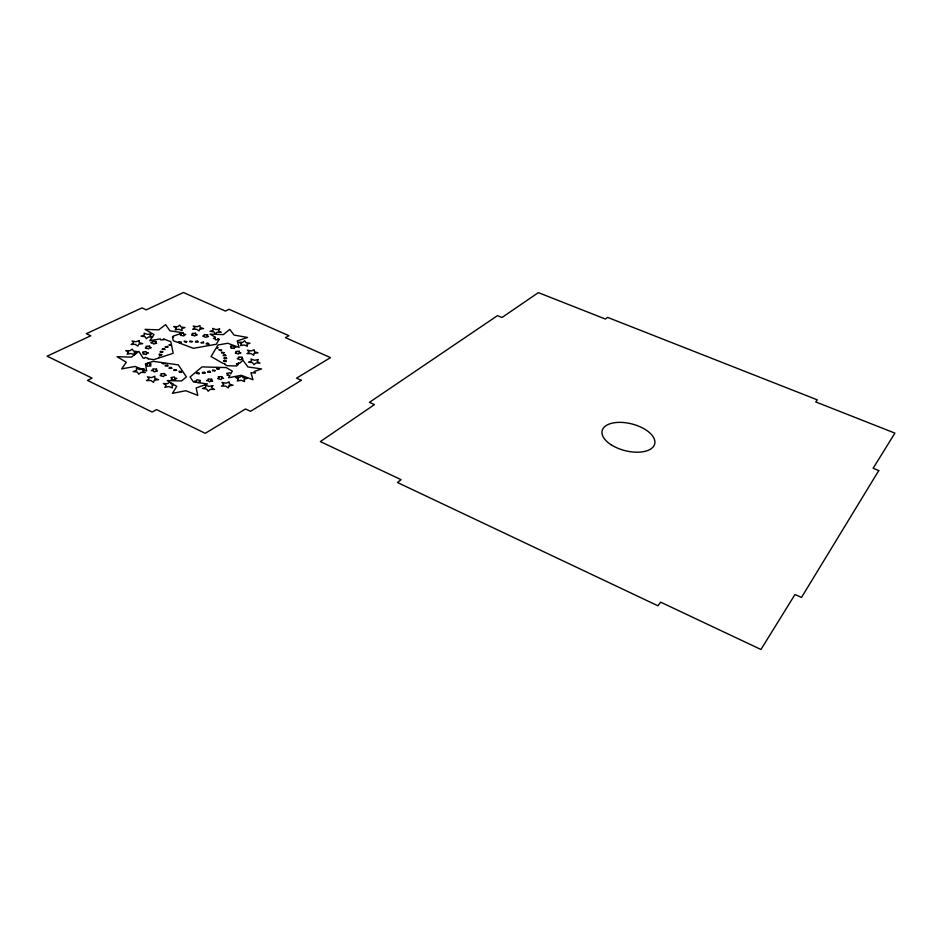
<?xml version="1.0" encoding="UTF-8"?>
<svg xmlns="http://www.w3.org/2000/svg" width="942" height="942" viewBox="0 0 942 942"><rect width="100%" height="100%" fill="white"/><g stroke="black" fill="none" stroke-linecap="round" stroke-linejoin="round"><path stroke-width="1.41" d="M145.586 364.601L147.293 364.318L147.647 363.282L151.132 364.036L149.978 364.895L150.944 365.873L147.329 366.25L147.199 365.19L145.61 364.742M171.385 344.572L168.877 344.925L171.562 345.408M139.192 340.533L139.157 342.535L142.737 343.677L138.745 344.171L137.756 346.103L135.318 344.395L131.115 344.431L133.623 342.888L132.033 340.992L136.001 341.734L139.192 340.533M239.221 351.295L239.209 352.284L240.94 352.909L238.997 353.097L238.526 354.039L235.3 353.12L236.524 352.39L235.747 351.425L239.221 351.295M221.817 376.612L221.77 377.683L223.56 378.331L221.535 378.554L221.017 379.567L217.696 378.602L218.98 377.801L218.191 376.776L221.817 376.612M183.925 334.916L183.89 335.882L180.428 335.364L181.264 334.516L180.099 333.668L183.349 333.138L183.772 334.104L185.692 334.504L183.925 334.916M174.965 378.931L174.918 380.015L171.244 379.473L172.139 378.507L170.914 377.577L174.376 376.953L174.812 378.025L176.837 378.46L174.965 378.931M195.606 333.291L195.536 334.257L197.231 334.857L195.288 335.034L194.758 335.941L191.591 335.046L192.851 334.339L192.133 333.409L195.606 333.291M146.528 353.427L146.434 354.451L142.854 353.921L143.761 353.014L142.595 352.131L146.01 351.554L146.399 352.567L148.389 352.991L146.528 353.427M224.384 360.362L223.431 361.069L226.257 361.575L226.139 360.68L224.384 360.362M164.579 373.585L164.461 374.657L166.239 375.316L164.155 375.528L163.555 376.553L160.222 375.575L161.588 374.775L160.858 373.738L164.579 373.585M207.087 343.194L206.133 343.877L208.9 344.36L208.806 343.5L207.087 343.194M197.396 372.655L196.383 373.397L199.268 373.903L199.174 372.973L197.396 372.655M149.648 346.161L149.507 347.162L151.238 347.786L149.201 347.975L148.601 348.929L145.374 347.998L146.716 347.257L146.022 346.291L149.648 346.161M162.954 362.705L161.965 363.117L163.096 363.871L164.838 363.624L164.532 362.929L178.262 364.884L186.41 376.894L181.582 380.957L167.146 380.592L169.572 382.052L167.664 383.63L163.307 383.524L166.192 385.254L164.874 387.339L168.889 386.561L172.457 387.951L172.021 385.737L174.376 384.925L176.778 386.361L172.48 393.332L185.821 390.73L197.796 395.381L196.136 387.951L207.487 383.924L197.325 382.487L200.328 382.37L199.315 381.369L200.41 380.486L196.89 379.72L196.595 380.78L194.617 381.133L196.678 382.393L193.451 381.946L190.072 376.988L202.024 366.897L226.127 367.557L232.297 371.113L230.743 373.892L229.907 372.773L226.598 373.385L227.846 374.292L227.046 375.234L229.907 375.411L228.623 377.718L241.223 375.293L252.974 379.756L250.925 372.679L255.47 373.032L254.081 371.548L261.523 368.899L247.958 366.956L242.965 360.303L239.586 363.282L238.479 362.623L238.244 363.624L236.371 363.953L238.232 364.472L236.536 365.979L227.034 365.708L224.738 364.389L224.95 363.518L223.113 363.459L211.067 356.547L216.048 348.175L217.602 348.305L218.12 347.504L216.742 347.009L217.943 344.996L227.811 343.253L239.091 347.468L237.219 340.91L247.546 337.472L234.052 335.058L229.73 329.382L223.419 334.598L210.054 334.139L215.482 337.201L215.247 338.084L213.398 338.378L215.223 338.896L215.435 339.874L218.791 339.544L217.908 338.567L219.239 339.32L216.283 344.254L193.369 348.305L173.269 340.71L172.457 336.824L173.516 337.13L173.057 336.164L183.207 332.762L169.949 330.842L165.627 324.625L158.715 329.841L145.044 329.37L154.029 334.575L149.766 340.686L160.328 338.896L160.776 339.968L164.238 339.638L163.508 338.92L170.796 341.675L173.175 353.297L161.2 357.218L158.951 357.159L159.634 357.725L153.793 359.632L147.741 358.772L148.33 358.525L145.315 357.383L144.444 358.301L143.149 358.125L138.851 351.448L131.409 357.124L117.091 356.7L126.322 362.258L121.636 368.875L135.047 366.462L146.658 370.971L145.457 363.871L153.228 361.328L162.954 362.705M225.303 354.816L226.045 355.652L223.16 355.664L223.525 354.816L225.303 354.816M209.854 371.313L210.596 372.184L207.629 372.208L208.029 371.325L209.854 371.313M197.537 341.216L198.244 342.028L195.383 342.028L195.771 341.216L197.537 341.216M171.326 367.474L172.033 368.346L169.042 368.357L169.478 367.474L171.326 367.474M164.414 348.634L165.109 349.47L162.165 349.47L162.601 348.634L164.414 348.634M223.419 352.909L221.594 353.014L221.629 352.143L224.361 352.755L223.419 352.909M214.47 370.736L212.598 370.865L212.656 369.947L215.435 370.583L214.47 370.736M191.626 341.71L189.801 341.816L189.884 340.957L192.58 341.569L191.626 341.71M175.754 370.359L173.846 370.489L173.94 369.57L176.755 370.206L175.754 370.359M254.293 353.356L253.622 355.275L251.043 353.58L247.016 353.627L249.206 352.084L247.405 350.2L251.326 350.93L254.199 349.729L254.458 351.719L258.049 352.85L254.293 353.356M229.094 385.808L228.329 387.916L225.656 386.079L221.429 386.161L223.784 384.466L221.947 382.417L226.045 383.194L229.118 381.851L229.33 384.018L233.074 385.231L229.094 385.808M162.106 352.061L160.222 352.178L160.328 351.295L163.084 351.919L162.106 352.061M199.857 329.064L199.068 330.889L196.607 329.264L192.615 329.288L194.888 327.828L193.228 326.026L197.078 326.744L200.022 325.614L200.14 327.51L203.637 328.617L199.857 329.064M179.274 342.346L180.852 342.9L181.417 342.111L178.521 341.981L179.274 342.346M154.453 380.227L153.464 382.346L150.897 380.497L146.54 380.58L149.119 378.872L147.423 376.824L151.556 377.601L154.841 376.258L154.853 378.437L158.586 379.661L154.453 380.227M258.132 359.585L257.131 361.493L260.016 363.106L255.93 362.988L254.034 364.695L252.527 362.705L248.476 362.117L251.644 361.01L251.043 358.973L254.493 360.268L258.132 359.585M238.373 378.99L237.29 381.004L241.081 380.262L244.614 381.604L244.013 379.461L247.263 378.295L243.13 377.707L241.611 375.646L239.645 377.412L235.453 377.306L238.373 378.99M242.07 357.289L241.552 358.231L242.977 359.043L239.975 359.82L237.207 358.549L238.809 357.995L238.514 356.983L242.07 357.289M241.505 343.783L240.481 345.608L244.096 344.96L247.475 346.232L246.898 344.254L249.995 343.218L246.039 342.641L244.59 340.757L242.718 342.346L238.715 342.217L241.505 343.783M212.786 385.655L211.609 387.715L214.552 389.446L210.254 389.34L208.158 391.189L206.675 389.046L202.448 388.457L205.851 387.244L205.332 385.043L208.9 386.42L212.786 385.655M226.245 357.748L226.681 358.631L223.784 358.372L224.455 357.595L226.245 357.748M211.762 379.249L211.185 380.262L212.645 381.11L210.513 381.063L209.477 381.957L208.747 380.909L206.651 380.615L208.323 380.026L208.076 378.943L211.762 379.249M204.72 372.384L205.144 373.303L202.165 373.056L202.883 372.231L204.72 372.384M219.58 329.005L218.509 330.772L221.252 332.302L217.261 332.161L215.329 333.739L213.94 331.867L210.007 331.301L213.163 330.289L212.668 328.381L215.977 329.618L219.58 329.005M878.768 470.564L801.501 597.44L794.989 594.508L760.948 649.497L660.66 602.173L657.869 605.765L397.489 482.516L401.08 479.678L320.339 441.586L374.445 404.613L369.429 402.352L497.458 315.652L501.98 317.489L538.365 292.632L605.412 319.055L607.555 317.372L817.315 399.855L815.713 401.916L894.9 433.12L873.128 468.28L878.768 470.564M203.331 342.123L203.743 342.97L200.881 342.723L203.331 342.123M207.664 334.893L207.099 335.799L208.476 336.577L205.474 337.295L202.801 336.07L204.402 335.552L204.155 334.587L207.664 334.893M167.629 365.213L168.017 366.12L165.038 365.873L165.792 365.06L167.629 365.213M156.655 369.182L155.995 370.171L157.408 371.018L154.147 371.855L153.475 370.818L151.379 370.512L153.122 369.935L152.934 368.864L156.655 369.182M167.629 346.409L168.006 347.28L165.085 347.033L167.629 346.409M176.366 328.11L175.177 329.888L178.886 329.264L182.206 330.512L181.782 328.593L184.997 327.58L181.052 327.015L179.734 325.155L177.708 326.709L173.669 326.568L176.366 328.11M143.832 368.828L142.477 370.83L145.304 372.526L140.959 372.408L138.698 374.209L137.379 372.114L133.152 371.513L136.696 370.347L136.355 368.204L139.84 369.558L143.832 368.828M155.925 341.522L155.289 342.452L156.655 343.253L153.499 344.007L152.851 343.029L150.814 342.747L152.51 342.217L152.321 341.216L155.925 341.522M151.203 333.762L149.919 335.576L152.639 337.154L148.495 337.012L146.34 338.637L145.068 336.718L141.029 336.141L144.397 335.093L144.067 333.127L147.399 334.398L151.203 333.762M128.477 352.261L127.099 354.192L131.056 353.497L134.482 354.816L134.153 352.755L137.614 351.649L133.493 351.06L132.221 349.082L129.984 350.765L125.733 350.636L128.477 352.261M217.261 368.616L216.895 369.087L218.697 369.323L219.533 368.546L216.613 368.169L217.261 368.616M219.474 350.059L220.875 350.742L221.688 350.012L218.838 349.635L219.474 350.059M179.686 371.701L179.286 372.184L181.111 372.42L182.006 371.631L179.051 371.254L179.686 371.701M184.691 341.64L186.069 342.311L186.916 341.593L184.067 341.216L184.691 341.64M231.591 347.139L230.814 348.01L234.287 348.528L234.264 347.539L235.983 347.115L234.052 346.715L233.569 345.738L230.378 346.279L231.591 347.139M159.716 354.604L159.316 355.063L161.117 355.299L162.012 354.545L159.104 354.168L159.716 354.604M301.322 380.344L250.501 411.313L245.544 408.969L205.238 433.32L156.572 409.582L152.145 412.054L87.488 380.415L92.069 378.119L47.1 356.182L90.762 335.788L86.334 333.692L141.936 307.904L146.245 309.859L183.407 292.503L225.432 311.095L229.036 309.282L288.923 335.717L285.45 337.66L330.524 357.607L296.53 378.154L301.322 380.344M173.163 384.195L171.267 383.924L170.325 382.499L173.163 384.195M610.993 444.683A27.106 13.789 14.2 0 0 654.419 444.824A27.106 13.789 14.2 0 0 619.871 422.357A27.106 13.789 14.2 0 0 610.993 444.683"/></g></svg>
